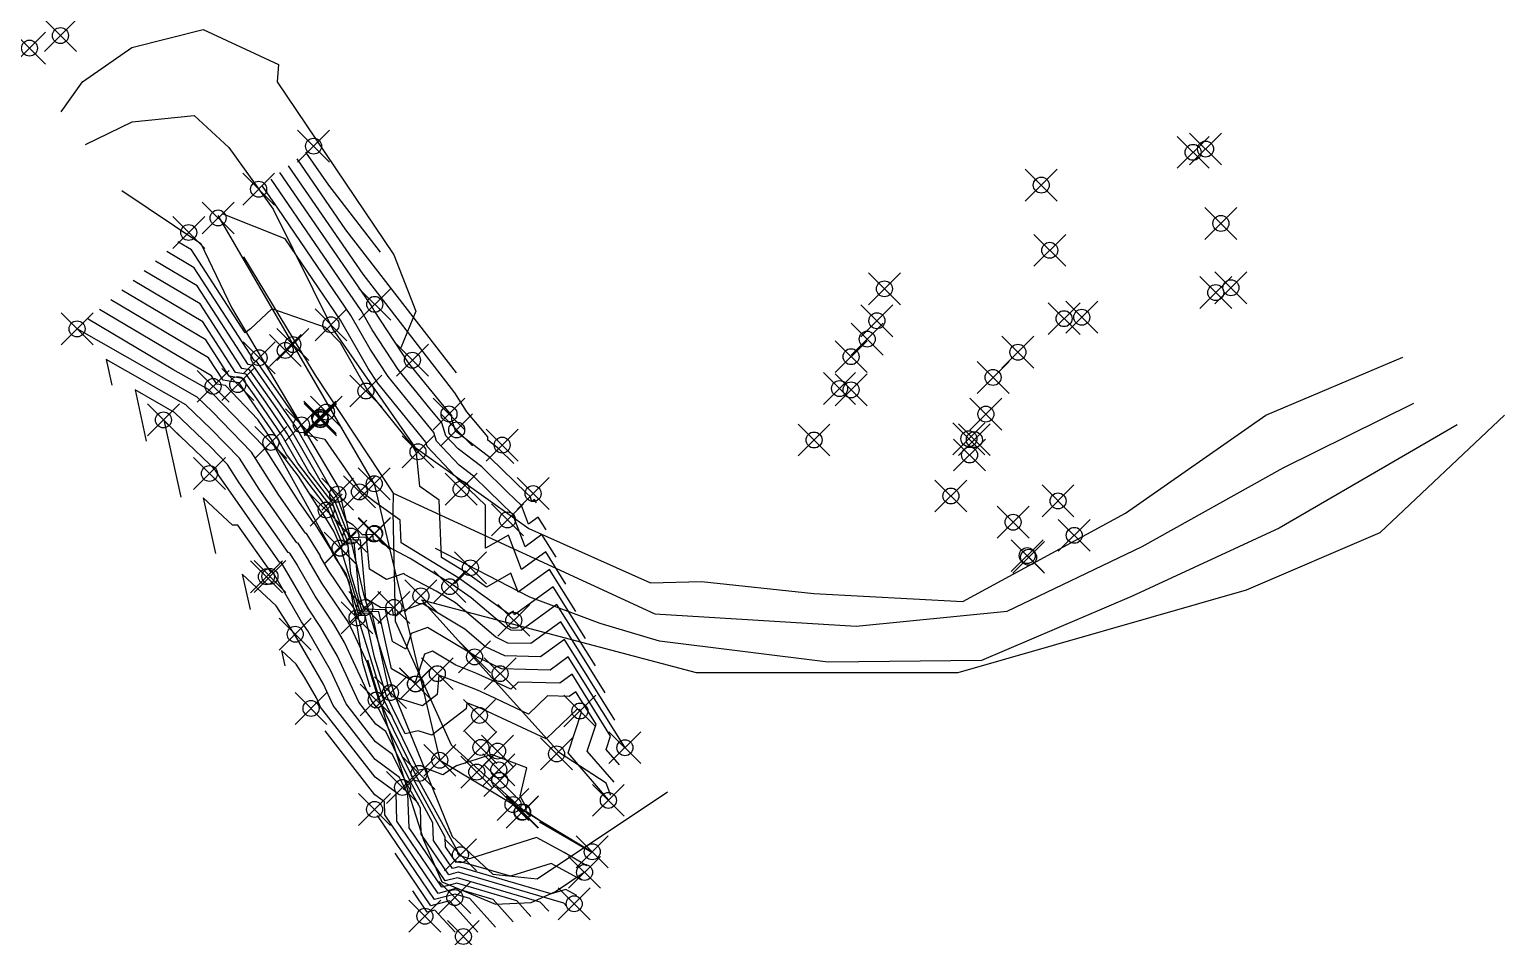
# Model space of a CAD drawing. Extents: x 1412622.3 to 1412714.7, y 4931530.8 to 4931587.6.
import ezdxf

# ---------------------------------------------------------------- set-up
doc = ezdxf.new("R2010")
doc.units = 0
doc.header["$MEASUREMENT"] = 0
doc.header["$PDMODE"] = 35
doc.header["$PDSIZE"] = 1
for name, color, linetype in [('Buildings-21-08-2020', 1, 'CONTINUOUS'), ('New scratch layer', 1, 'CONTINUOUS'), ('TOP ROAD LINES', 1, 'CONTINUOUS'), ('TOPPPLATFORM_BASELINE_STAKE_2', 1, 'CONTINUOUS'), ('TOPPPLATFORM_BASELINE_STAKE_2_field_4', 1, 'CONTINUOUS')]:
    doc.layers.add(name, color=color, linetype=linetype)

msp = doc.modelspace()

# ---------------------------------------------------------------- linework, layer by layer
at = {"layer": 'Buildings-21-08-2020', "color": 7, "true_color": 0xffffff}
for p in [(1412624.255, 4931587.208, 65.12), (1412622.32, 4931586.422, 65.4), (1412695.189, 4931579.893, 58.29), (1412695.972, 4931580.1, 59.62), (1412685.682, 4931577.839, 59.85), (1412696.931, 4931575.439, 59.93), (1412686.211, 4931573.754, 59.83), (1412675.86, 4931571.34, 60.01), (1412696.608, 4931571.105, 60.29), (1412697.558, 4931571.408, 60.25), (1412675.39, 4931569.34, 60.19), (1412687.107, 4931569.472, 59.84), (1412688.215, 4931569.559, 60.14), (1412674.78, 4931568.19, 60.2), (1412673.77, 4931567.09, 61.3), (1412684.22, 4931567.37, 60.11), (1412673.05, 4931565.09, 61.36), (1412682.66, 4931565.79, 60.36), (1412673.77, 4931565.01, 61.31), (1412682.21, 4931563.49, 60.91), (1412671.45, 4931561.87, 62.2), (1412681.15, 4931561.95, 61.32), (1412681.49, 4931561.89, 61.38), (1412681.19, 4931560.93, 61.66), (1412680.02, 4931558.36, 62.14), (1412686.73, 4931558.05, 63.28), (1412683.92, 4931556.72, 65.23), (1412687.749, 4931555.895, 65.19), (1412684.8, 4931554.624, 65.21), (1412684.89, 4931554.52, 64.76), (1412650.587, 4931542.604, 73.84), (1412651.635, 4931542.379, 73.94), (1412650.329, 4931541.064, 73.84), (1412651.705, 4931541.201, 73.97)]:
    msp.add_point(p, dxfattribs=at)
at = {"layer": 'New scratch layer', "color": 7, "linetype": 'Continuous', "true_color": 0xffffff}
for points in [[(1412643.91, 4931559.13, 69.81), (1412634.137, 4931575.927, 0)], [(1412643.91, 4931559.13, 69.81), (1412648.01, 4931541.8, 73.93)], [(1412648.01, 4931541.8, 73.93), (1412657.56, 4931536.07, 73.97)]]:
    msp.add_polyline3d(points, dxfattribs=at)
at = {"layer": 'TOP ROAD LINES', "color": 7, "linetype": 'Continuous', "true_color": 0xffffff}
for points in [[(1412624.31, 4931582.43, 66.87), (1412625.64, 4931584.3, 66.05), (1412628.73, 4931586.46, 65.28), (1412633.2, 4931587.59, 64.65), (1412637.92, 4931585.4, 64.18), (1412637.83, 4931584.3, 64.97), (1412645.14, 4931573.48, 65.74), (1412646.51, 4931569.94, 66.18), (1412645.58, 4931567.64, 67.35)], [(1412625.83, 4931580.38, 67.99), (1412628.75, 4931581.8, 68.29), (1412632.64, 4931582.21, 68.47), (1412634.8, 4931580.2, 68.43), (1412637.58, 4931576.34, 69.02), (1412641.3, 4931568.83, 69.52), (1412646.46, 4931561.43, 69.59), (1412653.58, 4931556.32, 68.6), (1412661.21, 4931552.91, 66.66), (1412664.41, 4931553.01, 66.61), (1412671.43, 4931552.25, 66.49), (1412680.76, 4931551.75, 65.67), (1412690.96, 4931557.29, 64.09), (1412699.75, 4931563.42, 62.68), (1412708.32, 4931567.05, 60.96)], [(1412628.11, 4931577.5, 68.42), (1412633.05, 4931574.19, 69.06), (1412634.96, 4931570.18, 69.4), (1412641.65, 4931558.92, 70.03), (1412643.23, 4931552.22, 71.36), (1412645.18, 4931545.9, 73.16), (1412648.78, 4931537.03, 74.13), (1412651.34, 4931534.66, 74.62), (1412654.11, 4931534.38, 74.24), (1412662.28, 4931539.83, 71.4)], [(1412635.73, 4931573.34, 69.13), (1412640.21, 4931565.93, 69.78), (1412645.09, 4931558.53, 69.78), (1412645.08, 4931557.36, 69.98), (1412645.22, 4931550.52, 71.84), (1412648.72, 4931542.76, 73.79), (1412653.69, 4931538.27, 73.94)], [(1412645.09, 4931558.53, 69.78), (1412661.49, 4931550.97, 66.86), (1412674.09, 4931550.21, 66.35), (1412683.54, 4931551.15, 65.32), (1412691.99, 4931555.2, 64.06), (1412700.83, 4931560.13, 62.77), (1412709.01, 4931564.18, 61.18)], [(1412646.87, 4931551.86, 71.41), (1412664.06, 4931547.3, 67.94), (1412680.47, 4931547.31, 67.17), (1412698.54, 4931552.49, 66.94), (1412706.91, 4931556.07, 65.65), (1412714.69, 4931563.43, 61.98)], [(1412711.73, 4931562.82, 60.68), (1412700.57, 4931556.35, 62.42), (1412691.34, 4931552.07, 64.13), (1412681.93, 4931548.05, 65.54), (1412672.34, 4931547.94, 66.31), (1412661.77, 4931549.26, 66.87), (1412658.05, 4931550.37, 67.42), (1412653.65, 4931552.02, 68.46), (1412647.75, 4931555.08, 69.7)], [(1412637.51, 4931561.72, 73.08), (1412642.32, 4931553.03, 73.7), (1412642.88, 4931549.84, 74.34), (1412643.18, 4931547.95, 74.57), (1412643.64, 4931546.41, 74.59)], [(1412658.73, 4931539.6, 73.65), (1412658.43, 4931540.36, 73.55), (1412655.52, 4931542.27, 73.87), (1412646.87, 4931551.86, 71.41)], [(1412644.83, 4931543.72, 75.27), (1412643.51, 4931548.07, 74.4)], [(1412644.83, 4931543.72, 75.27), (1412646.03, 4931539.83, 76.74), (1412646.99, 4931536.82, 77.77), (1412648.15, 4931534.19, 78.31), (1412651.5, 4931532.78, 77.48), (1412653.74, 4931532.89, 76.51), (1412655.25, 4931533.57, 75.86), (1412657.05, 4931534.8, 74.68)]]:
    msp.add_polyline3d(points, dxfattribs=at)
at = {"layer": 'TOPPPLATFORM_BASELINE_STAKE_2', "color": 7, "true_color": 0xffffff}
for p in [(1412640.11, 4931580.28, 65.56), (1412636.67, 4931577.58, 68.73), (1412634.13, 4931575.78, 69.04), (1412632.29, 4931574.87, 69.02), (1412643.94, 4931570.37, 67.34), (1412625.3, 4931568.83, 74), (1412641.2, 4931569.09, 69.47), (1412638.81, 4931567.85, 69.68), (1412636.7, 4931567.02, 69.62), (1412638.34, 4931567.48, 69.64), (1412646.3, 4931566.87, 67.31), (1412633.82, 4931565.23, 73.29), (1412635.36, 4931565.34, 72.71), (1412643.39, 4931564.94, 69.58), (1412640.5, 4931563.3, 69.9), (1412640.52, 4931563.26, 70), (1412640.91, 4931563.62, 69.87), (1412648.59, 4931563.5, 67.54), (1412630.71, 4931563.13, 75.49), (1412639.35, 4931562.82, 69.96), (1412640.53, 4931563.17, 69.98), (1412640.54, 4931563.14, 69.92), (1412649.07, 4931562.5, 67.43), (1412637.44, 4931561.72, 73.19), (1412651.92, 4931561.55, 66.8), (1412646.65, 4931561.13, 69.49), (1412633.59, 4931559.77, 75.75), (1412642.98, 4931558.62, 70.02), (1412643.91, 4931559.13, 69.81), (1412649.35, 4931558.79, 69.22), (1412641.62, 4931558.47, 70.22), (1412653.86, 4931558.51, 67.33), (1412640.9, 4931557.48, 72.81), (1412652.25, 4931556.86, 68.8), (1412642.45, 4931555.85, 70.66), (1412643.9, 4931555.98, 70.4), (1412643.93, 4931556.02, 70.33), (1412641.77, 4931555.1, 73.15), (1412641.77, 4931555.09, 73.14), (1412637.16, 4931553.3, 76.25), (1412637.38, 4931553.32, 76.19), (1412649.93, 4931553.86, 69.14), (1412646.83, 4931552.1, 71.34), (1412648.64, 4931552.68, 70.69), (1412643.32, 4931551.37, 71.65), (1412645.14, 4931551.38, 71.37), (1412642.83, 4931550.72, 74.12), (1412652.65, 4931550.57, 70.12), (1412638.96, 4931549.7, 76.48), (1412650.19, 4931548.28, 72.03), (1412646.49, 4931546.59, 72.52), (1412646.5, 4931546.58, 72.63), (1412647.86, 4931547.23, 72.97), (1412651.79, 4931547.23, 72.19), (1412644.92, 4931546.04, 72.94), (1412639.95, 4931545.05, 77.38), (1412644.03, 4931545.58, 74.81), (1412656.79, 4931544.89, 73.55), (1412650.5, 4931544.61, 73.73), (1412655.33, 4931542.2, 73.8), (1412659.61, 4931542.59, 72.01), (1412648.01, 4931541.8, 73.93), (1412645.68, 4931540.1, 76.72), (1412646.72, 4931540.98, 74.04), (1412651.77, 4931540.54, 74.18), (1412658.57, 4931539.29, 73.52), (1412658.57, 4931539.29, 73.52), (1412643.93, 4931538.72, 77.92), (1412652.6, 4931539.03, 74.04), (1412653.17, 4931538.54, 74.01), (1412653.2, 4931538.57, 74.02), (1412649.31, 4931535.88, 74.39), (1412657.56, 4931536.07, 73.97), (1412657.08, 4931534.78, 74.74), (1412648.95, 4931533.2, 78.32), (1412656.43, 4931532.81, 75.78), (1412647.08, 4931532.03, 79.34), (1412649.49, 4931530.76, 78.91)]:
    msp.add_point(p, dxfattribs=at)
at = {"layer": 'TOPPPLATFORM_BASELINE_STAKE_2_field_4', "color": 7, "linetype": 'Continuous', "true_color": 0xffffff, "flags": 128}
for points in [[(1412644.301, 4931573.634), (1412641.057, 4931577.83), (1412639.633, 4931579.905)], [(1412652.652, 4931560.403), (1412651.708, 4931561.322), (1412651.015, 4931561.852), (1412651.02, 4931562.077), (1412649.716, 4931563.636), (1412648.964, 4931564.817), (1412643.208, 4931572.263), (1412638.547, 4931579.054)], [(1412649.063, 4931566.081), (1412642.133, 4931575.047), (1412639.09, 4931579.479)], [(1412654.683, 4931556.231), (1412654.176, 4931557.043), (1412653.569, 4931556.603), (1412653.126, 4931557.758), (1412652.261, 4931558.609), (1412650.646, 4931560.181), (1412649.159, 4931561.319), (1412648.4, 4931562.121), (1412648.132, 4931562.941), (1412647.417, 4931563.825), (1412645.415, 4931566.283), (1412643.778, 4931568.77), (1412643.091, 4931569.973), (1412640.488, 4931573.793), (1412637.462, 4931578.202)], [(1412654.069, 4931557.932), (1412653.94, 4931558.138), (1412653.786, 4931558.026), (1412653.674, 4931558.319), (1412653.454, 4931558.535), (1412651.177, 4931560.752), (1412649.081, 4931562.355), (1412648.988, 4931562.453), (1412648.765, 4931563.136), (1412648.77, 4931563.395), (1412648.192, 4931564.086), (1412646.056, 4931566.708), (1412643.901, 4931569.982), (1412643.734, 4931570.274), (1412643.103, 4931571.2), (1412638.005, 4931578.628)], [(1412655.298, 4931554.53), (1412654.411, 4931555.948), (1412653.353, 4931555.18), (1412652.579, 4931557.197), (1412651.068, 4931558.683), (1412650.115, 4931559.611), (1412649.237, 4931560.282), (1412647.813, 4931561.788), (1412647.635, 4931562.333), (1412646.143, 4931564.178), (1412644.774, 4931565.858), (1412643.655, 4931567.558), (1412642.448, 4931569.673), (1412637.873, 4931576.387), (1412636.92, 4931577.776)], [(1412655.912, 4931552.829), (1412654.647, 4931554.853), (1412653.136, 4931553.757), (1412652.311, 4931555.907), (1412650.885, 4931555.095), (1412650.869, 4931557.779), (1412649.875, 4931558.757), (1412649.584, 4931559.041), (1412649.316, 4931559.246), (1412647.226, 4931561.456), (1412647.137, 4931561.726), (1412644.868, 4931564.531), (1412644.134, 4931565.433), (1412643.532, 4931566.346), (1412641.805, 4931569.372), (1412638.323, 4931574.482), (1412634.458, 4931576.012)], [(1412656.526, 4931551.128), (1412654.882, 4931553.758), (1412652.919, 4931552.334), (1412652.462, 4931553.524), (1412650.929, 4931552.651), (1412649.63, 4931553.586), (1412648.115, 4931554.513), (1412647.983, 4931558.091), (1412646.768, 4931558.951), (1412646.564, 4931561.067), (1412646.288, 4931561.553), (1412643.594, 4931564.884), (1412643.493, 4931565.008), (1412643.41, 4931565.134), (1412641.797, 4931567.958), (1412640.859, 4931568.913), (1412637.494, 4931570.08), (1412636.168, 4931568.832), (1412635.818, 4931568.59), (1412632.462, 4931573.786), (1412631.616, 4931574.288)], [(1412657.14, 4931549.427), (1412655.118, 4931552.663), (1412652.702, 4931550.912), (1412652.614, 4931551.142), (1412652.317, 4931550.973), (1412649.214, 4931553.205), (1412645.594, 4931555.421), (1412645.541, 4931556.844), (1412643.917, 4931557.994), (1412643.069, 4931558.669), (1412642.492, 4931559.524), (1412640.828, 4931561.895), (1412639.699, 4931562.151), (1412639.326, 4931562.806), (1412639.292, 4931562.857), (1412636.535, 4931566.813), (1412636.402, 4931566.835), (1412632.641, 4931572.658), (1412630.914, 4931573.681)], [(1412658.369, 4931546.026), (1412655.589, 4931550.474), (1412653.712, 4931549.113), (1412652.284, 4931549.15), (1412651.517, 4931549.515), (1412648.999, 4931551.662), (1412647.777, 4931552.403), (1412645.854, 4931553.42), (1412645.77, 4931553.503), (1412644.667, 4931553.135), (1412643.622, 4931553.767), (1412643.434, 4931555.785), (1412642.357, 4931555.746), (1412642.357, 4931555.748), (1412642.205, 4931556.108), (1412641.403, 4931558.172), (1412640.522, 4931559.324), (1412638.735, 4931562.466), (1412637.841, 4931563.773), (1412636.102, 4931566.27), (1412635.617, 4931566.347), (1412632.999, 4931570.4), (1412629.511, 4931572.469)], [(1412657.755, 4931547.727), (1412655.353, 4931551.569), (1412653.109, 4931549.941), (1412652.492, 4931549.957), (1412652.161, 4931550.114), (1412649.977, 4931551.977), (1412648.798, 4931552.825), (1412646.154, 4931554.443), (1412644.418, 4931555.36), (1412644.212, 4931555.567), (1412644.028, 4931555.506), (1412643.854, 4931555.611), (1412643.822, 4931555.948), (1412643.342, 4931555.93), (1412643.168, 4931555.932), (1412642.583, 4931556.543), (1412642.148, 4931556.803), (1412641.542, 4931558.363), (1412641.226, 4931558.776), (1412639.031, 4931562.636), (1412638.567, 4931563.315), (1412636.318, 4931566.542), (1412636.009, 4931566.591), (1412632.82, 4931571.529), (1412630.213, 4931573.075)], [(1412658.983, 4931544.325), (1412655.824, 4931549.379), (1412654.316, 4931548.285), (1412652.077, 4931548.343), (1412650.873, 4931548.915), (1412649.577, 4931550.02), (1412647.609, 4931551.214), (1412646.931, 4931551.622), (1412645.361, 4931551.043), (1412645.293, 4931550.839), (1412645.122, 4931550.938), (1412645.031, 4931551.349), (1412644.295, 4931551.375), (1412643.39, 4931551.923), (1412643.045, 4931555.623), (1412642.22, 4931555.593), (1412642.221, 4931555.597), (1412641.844, 4931556.487), (1412641.264, 4931557.981), (1412639.819, 4931559.871), (1412638.439, 4931562.296), (1412637.116, 4931564.231), (1412635.885, 4931565.998), (1412635.225, 4931566.103), (1412633.179, 4931569.271), (1412628.809, 4931571.862)], [(1412659.273, 4931541.519), (1412658.438, 4931542.483), (1412658.713, 4931543.322), (1412656.295, 4931547.189), (1412655.523, 4931546.629), (1412652.93, 4931546.697), (1412652.472, 4931546.261), (1412651.53, 4931546.703), (1412650.276, 4931547.265), (1412649.025, 4931547.755), (1412647.563, 4931548.634), (1412647.061, 4931548.449), (1412646.467, 4931546.673), (1412644.982, 4931547.537), (1412644.191, 4931551.109), (1412643.151, 4931551.146), (1412642.436, 4931553.492), (1412642.268, 4931555.298), (1412641.945, 4931555.286), (1412641.948, 4931555.296), (1412641.123, 4931557.245), (1412640.986, 4931557.598), (1412638.411, 4931560.965), (1412637.848, 4931561.955), (1412635.665, 4931565.148), (1412635.451, 4931565.454), (1412634.44, 4931565.615), (1412633.537, 4931567.014), (1412627.405, 4931570.649)], [(1412659.598, 4931542.624), (1412656.06, 4931548.284), (1412654.919, 4931547.457), (1412651.869, 4931547.537), (1412650.229, 4931548.316), (1412650.155, 4931548.379), (1412650.044, 4931548.446), (1412647.247, 4931550.128), (1412646.211, 4931549.746), (1412645.88, 4931548.756), (1412645.052, 4931549.237), (1412644.611, 4931551.229), (1412643.251, 4931551.278), (1412642.956, 4931552.244), (1412642.656, 4931555.46), (1412642.083, 4931555.439), (1412642.084, 4931555.446), (1412641.484, 4931556.866), (1412641.125, 4931557.79), (1412639.115, 4931560.418), (1412638.144, 4931562.125), (1412636.39, 4931564.689), (1412635.668, 4931565.726), (1412634.832, 4931565.859), (1412633.358, 4931568.142), (1412628.107, 4931571.256)], [(1412658.928, 4931540.426), (1412657.243, 4931542.374), (1412657.797, 4931544.069), (1412656.531, 4931546.094), (1412656.126, 4931545.801), (1412654.768, 4931545.836), (1412653.571, 4931544.699), (1412651.111, 4931545.852), (1412650.367, 4931546.186), (1412647.964, 4931547.127), (1412647.845, 4931545.917), (1412646.93, 4931545.22), (1412645.107, 4931545.783), (1412645.018, 4931545.764), (1412644.891, 4931546.025), (1412644.814, 4931546.278), (1412643.771, 4931550.989), (1412643.052, 4931551.015), (1412641.916, 4931554.74), (1412641.879, 4931555.135), (1412641.808, 4931555.133), (1412641.811, 4931555.145), (1412641.386, 4931556.15), (1412640.702, 4931557.246), (1412640.693, 4931557.249), (1412640.428, 4931557.628), (1412639.17, 4931559.6), (1412637.707, 4931561.512), (1412637.552, 4931561.785), (1412636.617, 4931563.153), (1412634.59, 4931565.285), (1412634.048, 4931565.371), (1412633.716, 4931565.885), (1412626.704, 4931570.043)], [(1412657.541, 4931536.02), (1412654.268, 4931537.923), (1412654.944, 4931537.57), (1412653.415, 4931538.599), (1412653.394, 4931538.9), (1412653.055, 4931539.558), (1412653.456, 4931541.326), (1412651.262, 4931542.168), (1412649.063, 4931541.447), (1412648.208, 4931540.899), (1412647.189, 4931541.278), (1412646.655, 4931541.164), (1412644.416, 4931545.779), (1412643.043, 4931550.244), (1412642.931, 4931550.749), (1412642.854, 4931550.752), (1412642.7, 4931551.255), (1412641.046, 4931553.702), (1412640.532, 4931554.591), (1412640.543, 4931554.602), (1412639.661, 4931556.015), (1412639.606, 4931556.034), (1412637.941, 4931558.407), (1412636.222, 4931561.103), (1412633.754, 4931563.654), (1412632.816, 4931564.552), (1412625.3, 4931568.83)], [(1412658.584, 4931539.334), (1412656.047, 4931542.265), (1412656.882, 4931544.815), (1412656.766, 4931544.999), (1412656.73, 4931544.973), (1412656.606, 4931544.976), (1412654.67, 4931543.137), (1412650.693, 4931545.001), (1412650.458, 4931545.107), (1412649.701, 4931545.403), (1412649.664, 4931545.022), (1412647.511, 4931543.381), (1412646.668, 4931543.642), (1412645.836, 4931543.464), (1412644.653, 4931545.902), (1412643.928, 4931548.261), (1412643.351, 4931550.869), (1412642.953, 4931550.883), (1412642.159, 4931553.485), (1412641.467, 4931554.509), (1412641.252, 4931554.881), (1412641.265, 4931554.895), (1412640.181, 4931556.631), (1412640.15, 4931556.642), (1412639.184, 4931558.017), (1412636.974, 4931561.484), (1412633.8, 4931564.764), (1412633.523, 4931565.03), (1412631.3, 4931566.295), (1412626.002, 4931569.436)], [(1412657.23, 4931535.182), (1412655.795, 4931536.016), (1412654.072, 4931536.954), (1412649.873, 4931535.637), (1412649.3, 4931535.805), (1412649.26, 4931535.794), (1412649.142, 4931535.968), (1412649.139, 4931536.079), (1412646.541, 4931540.829), (1412645.113, 4931543.728), (1412644.178, 4931545.656), (1412643.491, 4931547.889), (1412642.494, 4931550.059), (1412642.207, 4931550.556), (1412640.626, 4931552.895), (1412639.812, 4931554.301), (1412639.82, 4931554.31), (1412639.14, 4931555.4), (1412639.063, 4931555.426), (1412636.698, 4931558.796), (1412635.47, 4931560.722), (1412633.707, 4931562.544), (1412632.11, 4931564.075), (1412627.115, 4931566.917), (1412627.467, 4931565.312)], [(1412656.917, 4931534.287), (1412654.993, 4931535.335), (1412652.435, 4931534.533), (1412649.254, 4931535.464), (1412649.035, 4931535.406), (1412648.38, 4931536.371), (1412648.36, 4931536.985), (1412646.347, 4931540.665), (1412644.194, 4931545.035), (1412644.024, 4931545.161), (1412643.728, 4931545.541), (1412642.053, 4931549.189), (1412641.387, 4931550.34), (1412640.205, 4931552.088), (1412639.093, 4931554.011), (1412639.098, 4931554.017), (1412638.619, 4931554.785), (1412638.519, 4931554.819), (1412635.455, 4931559.186), (1412634.718, 4931560.341), (1412633.66, 4931561.435), (1412631.403, 4931563.598), (1412628.931, 4931565.004), (1412629.634, 4931561.794)], [(1412656.605, 4931533.34), (1412655.914, 4931533.716), (1412654.996, 4931533.428), (1412649.208, 4931535.123), (1412648.81, 4931535.017), (1412647.618, 4931536.773), (1412647.581, 4931537.89), (1412646.153, 4931540.501), (1412644.626, 4931543.6), (1412644.008, 4931544.058), (1412642.935, 4931545.438), (1412641.611, 4931548.32), (1412640.567, 4931550.124), (1412639.784, 4931551.281), (1412638.373, 4931553.72), (1412638.376, 4931553.724), (1412638.099, 4931554.169), (1412637.975, 4931554.211), (1412634.212, 4931559.575), (1412633.966, 4931559.96), (1412633.613, 4931560.325), (1412630.821, 4931563.001), (1412630.795, 4931563.001), (1412630.759, 4931563.034), (1412631.801, 4931558.277)], [(1412655.942, 4931532.666), (1412655.782, 4931532.844), (1412649.163, 4931534.782), (1412648.585, 4931534.628), (1412646.856, 4931537.175), (1412646.802, 4931538.796), (1412645.959, 4931540.336), (1412645.058, 4931542.166), (1412643.992, 4931542.955), (1412642.141, 4931545.335), (1412641.169, 4931547.45), (1412639.747, 4931549.907), (1412639.364, 4931550.475), (1412637.653, 4931553.43), (1412637.654, 4931553.431), (1412637.578, 4931553.554), (1412637.432, 4931553.604), (1412635.375, 4931556.535), (1412635.038, 4931556.534), (1412633.203, 4931558.251), (1412633.969, 4931554.759)], [(1412654.834, 4931532.338), (1412654.31, 4931532.921), (1412649.117, 4931534.441), (1412648.359, 4931534.239), (1412646.094, 4931537.578), (1412646.023, 4931539.702), (1412645.765, 4931540.172), (1412645.49, 4931540.731), (1412643.976, 4931541.852), (1412641.347, 4931545.231), (1412640.727, 4931546.581), (1412638.982, 4931549.597), (1412637.777, 4931551.475), (1412635.648, 4931553.468), (1412636.136, 4931551.241)], [(1412653.725, 4931532.011), (1412652.837, 4931532.997), (1412649.071, 4931534.1), (1412648.134, 4931533.85), (1412645.332, 4931537.98), (1412645.272, 4931539.778), (1412643.96, 4931540.749), (1412640.553, 4931545.128), (1412640.286, 4931545.711), (1412639.532, 4931547.013), (1412639.012, 4931547.824), (1412638.092, 4931548.685), (1412638.303, 4931547.723)], [(1412652.616, 4931531.683), (1412651.365, 4931533.074), (1412649.025, 4931533.759), (1412647.909, 4931533.461), (1412644.57, 4931538.382), (1412644.542, 4931539.203), (1412643.944, 4931539.646), (1412640.834, 4931543.643)], [(1412651.508, 4931531.356), (1412649.892, 4931533.151), (1412648.979, 4931533.418), (1412647.684, 4931533.072), (1412644.107, 4931538.343)], [(1412650.399, 4931531.029), (1412649.115, 4931532.456), (1412648.62, 4931532.994), (1412647.458, 4931532.683), (1412645.217, 4931535.987)], [(1412648.986, 4931531.026), (1412647.703, 4931532.42), (1412647.233, 4931532.294), (1412646.326, 4931533.632)]]:
    msp.add_lwpolyline(points, dxfattribs=at)

doc.saveas('drawing.dxf')
